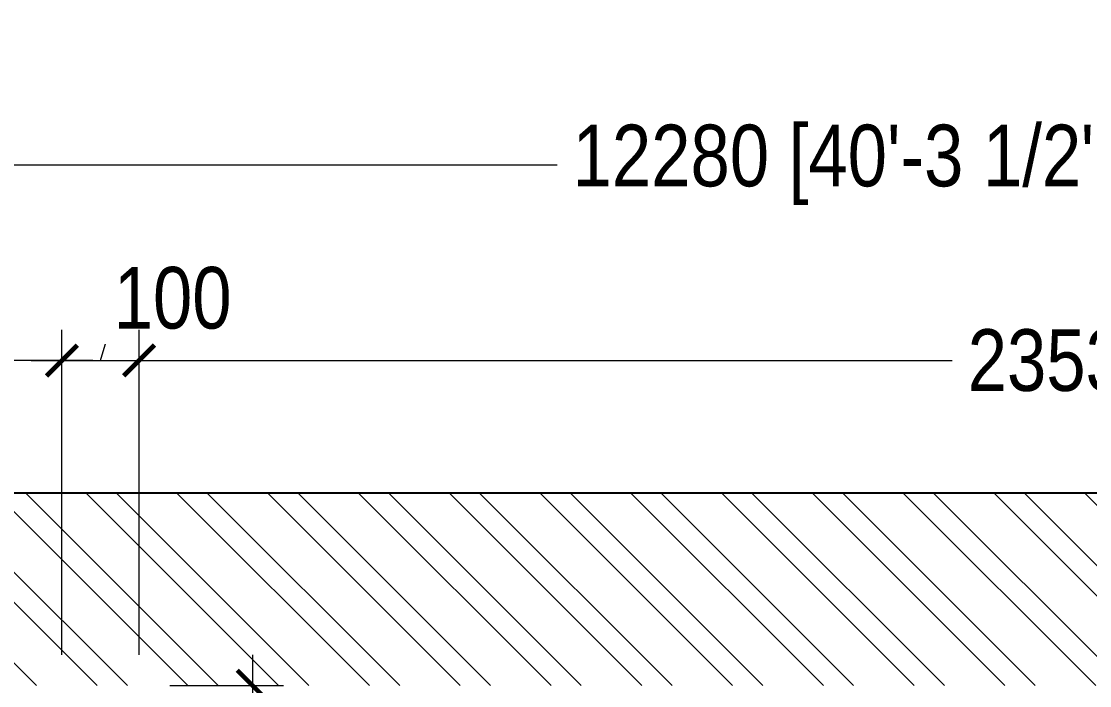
# Model space of a CAD drawing. Extents: x 8916 to 22657, y -1037022 to -1027677.
# Drawn here: x 14592 to 15977, y -1028539 to -1027677 of the extents above; entities that cross this region are included whole.
import ezdxf
from ezdxf.lldxf.tags import DXFTag

# ---------------------------------------------------------------- set-up
doc = ezdxf.new("R2010")
doc.units = 0
doc.header["$LTSCALE"] = 40
doc.header["$MEASUREMENT"] = 0
doc.header["$PDMODE"] = 3
doc.layers.add('dimensions', color=149, linetype='Continuous', lineweight=5)
doc.layers.add('LENS_HATCH_WALL', color=251, linetype='Continuous', lineweight=5)
doc.layers.add('wall', color=5, linetype='Continuous')
doc.styles.get("Standard").update_dxf_attribs({"font": 'ARIALN.TTF'})
tags = doc.linetypes.add('DASHED2', pattern=[0.375, 0.25, -0.125]).pattern_tags.tags
tags[6:7] = [DXFTag(74, 4), DXFTag(75, 0), DXFTag(340, '0'), DXFTag(46, 1.0), DXFTag(50, 0.0), DXFTag(44, 0.0), DXFTag(45, 0.0)]
tags[4:5] = [DXFTag(74, 4), DXFTag(75, 0), DXFTag(340, '0'), DXFTag(46, 1.0), DXFTag(50, 0.0), DXFTag(44, 0.0), DXFTag(45, 0.0)]
doc.dimstyles.new('Working', dxfattribs={"dimscale": 0.8, "dimtxt": 100, "dimasz": 50, "dimexe": 50, "dimexo": 50, "dimgap": 0, "dimtad": 0, "dimdec": 0, "dimzin": 0, "dimdsep": 46, "dimtxsty": 'Standard', "dimblk": 'ARCHTICK', "dimcen": 0, "dimdle": 50, "dimclrd": 250, "dimclre": 8, "dimclrt": 7, "dimadec": 0, "dimazin": 0, "dimtfac": 1, "dimtdec": 0, "dimtofl": 0, "dimtmove": 1, "dimatfit": 3, "dimfxl": 3, "dimtolj": 1, "dimlwd": 5, "dimlwe": 0, "dimarcsym": 0})

# ---------------------------------------------------------------- blocks, each defined once
blk = doc.blocks.new('sfeqwef')
at = {"layer": 'LENS_HATCH_WALL', "ltscale": 12}
h = blk.add_hatch(dxfattribs=at)
h.set_pattern_fill('ANSI32', color=256, scale=222, style=0)
h.set_pattern_definition([(44.99999999999999, (-26297894.81729468, 1620009.821466953), (-58.86663953378008, 58.86663953378008), []), (44.99999999999999, (-26297855.57286839, 1620009.821466953), (-58.86663953378008, 58.86663953378008), [])])
h.paths.add_polyline_path([(0, -12780), (0, -11249), (-250, -11249), (-250, -12530), (-8233, -12530.00000000001), (-8233, -12780.00000000002)])
h.paths.add_polyline_path([(-453, -11018), (-453, -10867.99999999999), (-1823, -10867.99999999999), (-1823, -11089.99999999999), (-1673, -11089.99999999999), (-1673, -11018)])
h.paths.add_polyline_path([(-1673, -11771), (-1673, -11089.99999999999), (-1823, -11089.99999999999), (-1823, -11771)])
h.paths.add_polyline_path([(0, -10609), (0, -8548), (-250, -8548), (-250, -10609)])
h.paths.add_polyline_path([(0, -8321.999999999998), (0, -469), (-250, -469), (-250, -6707), (-250, -8321.999999999998)])
h.paths.add_polyline_path([(-471, -250), (-471, 0), (-4033, 0), (-4033, -250.0000000000073)])
h.paths.add_polyline_path([(-4683, -250.0000000000073), (-4683, -7.276e-12), (-7574, -7.276e-12), (-7574, -250.0000000000073)])
h.paths.add_polyline_path([(-8083, -2517), (-8083, -469), (-8233, -469), (-8233, -2517)])
at = {"layer": 'wall', "color": 1}
blk.add_line((0, 0), (0, -12780), dxfattribs=at)
blk = doc.blocks.new('_ArchTick')
at = {"const_width": 0.15}
blk.add_lwpolyline([(-0.5, -0.5), (0.5, 0.5)], dxfattribs=at)
blk = doc.blocks.new('*D36')
at = {"layer": 'Defpoints', "color": 0, "ltscale": 50, "transparency": 16777216}
for p in [(14644.38785767823, -1028116.991290014), (12244.38785767823, -1028538.72895679), (14644.38785767823, -1028538.72895679)]:
    blk.add_point(p, dxfattribs=at)
at = {"layer": 'dimensions', "color": 8, "linetype": 'DASHED2', "lineweight": 0, "ltscale": 50, "transparency": 16777216}
for p, q in [((12244.38785767823, -1028498.72895679), (12244.38785767823, -1028076.991290014)), ((14644.38785767823, -1028498.72895679), (14644.38785767823, -1028076.991290014))]:
    blk.add_line(p, q, dxfattribs=at)
at = {"layer": 'dimensions', "color": 250, "linetype": 'DASHED2', "lineweight": 5, "ltscale": 50, "transparency": 16777216}
for p, q in [((12204.38785767823, -1028116.991290014), (13345.99768032489, -1028116.991290014)), ((14684.38785767823, -1028116.991290014), (13542.77803503157, -1028116.991290014))]:
    blk.add_line(p, q, dxfattribs=at)
at = {"layer": 'dimensions', "color": 250, "lineweight": 5, "ltscale": 50, "transparency": 16777216, "xscale": 40, "yscale": 40, "zscale": 40, "rotation": 180}
blk.add_blockref('_ArchTick', (12244.38785767823, -1028116.991290014), dxfattribs=at)
at = {"layer": 'dimensions', "color": 250, "lineweight": 5, "ltscale": 50, "transparency": 16777216, "xscale": 40, "yscale": 40, "zscale": 40}
blk.add_blockref('_ArchTick', (14644.38785767823, -1028116.991290014), dxfattribs=at)
at = {"layer": 'dimensions', "color": 7, "ltscale": 50, "transparency": 16777216, "insert": (13444.38785767823, -1028116.991290014), "char_height": 80, "attachment_point": 5, "bg_fill": 3, "box_fill_scale": 1.25, "bg_fill_color": 9, "bg_fill_true_color": 13158600, "bg_fill_transparency": 0}
blk.add_mtext('\\A1;2400', dxfattribs=at)
blk = doc.blocks.new('*D37')
at = {"layer": 'Defpoints', "color": 0, "ltscale": 50, "transparency": 16777216}
for p in [(14744.38785767823, -1028116.991290014), (14644.38785767823, -1028538.72895679), (14744.38785767823, -1028538.72895679)]:
    blk.add_point(p, dxfattribs=at)
at = {"layer": 'dimensions', "color": 250, "linetype": 'DASHED2', "lineweight": 5, "ltscale": 50, "transparency": 16777216}
for p, q in [((14694.38785767823, -1028116.991290014), (14718.64160938355, -1028036.145450996)), ((14604.38785767823, -1028116.991290014), (14784.38785767823, -1028116.991290014))]:
    blk.add_line(p, q, dxfattribs=at)
at = {"layer": 'dimensions', "color": 8, "linetype": 'DASHED2', "lineweight": 0, "ltscale": 50, "transparency": 16777216}
for p, q in [((14644.38785767823, -1028498.72895679), (14644.38785767823, -1028076.991290014)), ((14744.38785767823, -1028498.72895679), (14744.38785767823, -1028076.991290014))]:
    blk.add_line(p, q, dxfattribs=at)
at = {"layer": 'dimensions', "color": 250, "lineweight": 5, "ltscale": 50, "transparency": 16777216, "xscale": 40, "yscale": 40, "zscale": 40, "rotation": 180}
blk.add_blockref('_ArchTick', (14644.38785767823, -1028116.991290014), dxfattribs=at)
at = {"layer": 'dimensions', "color": 7, "ltscale": 50, "transparency": 16777216, "insert": (14787.91855344903, -1028036.145450996), "char_height": 80, "attachment_point": 5, "bg_fill": 3, "box_fill_scale": 1.25, "bg_fill_color": 9, "bg_fill_true_color": 13158600, "bg_fill_transparency": 0}
blk.add_mtext('\\A1;100', dxfattribs=at)
at = {"layer": 'dimensions', "color": 250, "lineweight": 5, "ltscale": 50, "transparency": 16777216, "xscale": 40, "yscale": 40, "zscale": 40}
blk.add_blockref('_ArchTick', (14744.38785767823, -1028116.991290014), dxfattribs=at)
blk = doc.blocks.new('*D38')
at = {"layer": 'Defpoints', "color": 0, "ltscale": 50, "transparency": 16777216}
for p in [(17097.38785767823, -1028116.991290014), (14744.38785767823, -1028538.72895679), (17097.38785767823, -1028538.72895679)]:
    blk.add_point(p, dxfattribs=at)
at = {"layer": 'dimensions', "color": 8, "linetype": 'DASHED2', "lineweight": 0, "ltscale": 50, "transparency": 16777216}
for p, q in [((14744.38785767823, -1028498.72895679), (14744.38785767823, -1028076.991290014)), ((17097.38785767823, -1028498.72895679), (17097.38785767823, -1028076.991290014))]:
    blk.add_line(p, q, dxfattribs=at)
at = {"layer": 'dimensions', "color": 250, "linetype": 'DASHED2', "lineweight": 5, "ltscale": 50, "transparency": 16777216}
for p, q in [((14704.38785767823, -1028116.991290014), (15822.41582493607, -1028116.991290014)), ((17137.38785767823, -1028116.991290014), (16019.35989042038, -1028116.991290014))]:
    blk.add_line(p, q, dxfattribs=at)
at = {"layer": 'dimensions', "color": 250, "lineweight": 5, "ltscale": 50, "transparency": 16777216, "xscale": 40, "yscale": 40, "zscale": 40, "rotation": 180}
blk.add_blockref('_ArchTick', (14744.38785767823, -1028116.991290014), dxfattribs=at)
at = {"layer": 'dimensions', "color": 250, "lineweight": 5, "ltscale": 50, "transparency": 16777216, "xscale": 40, "yscale": 40, "zscale": 40}
blk.add_blockref('_ArchTick', (17097.38785767823, -1028116.991290014), dxfattribs=at)
at = {"layer": 'dimensions', "color": 7, "ltscale": 50, "transparency": 16777216, "insert": (15920.88785767823, -1028116.991290014), "char_height": 80, "attachment_point": 5, "bg_fill": 3, "box_fill_scale": 1.25, "bg_fill_color": 9, "bg_fill_true_color": 13158600, "bg_fill_transparency": 0}
blk.add_mtext('\\A1;2353', dxfattribs=at)
blk = doc.blocks.new('*D82')
at = {"layer": 'Defpoints', "color": 0, "ltscale": 50, "transparency": 16777216}
for p in [(14744.38785767824, -1028538.728956791), (14891.666712434, -1028538.728956791), (14744.38785767823, -1030011.728956791)]:
    blk.add_point(p, dxfattribs=at)
at = {"layer": 'dimensions', "color": 250, "linetype": 'DASHED2', "lineweight": 5, "ltscale": 50, "transparency": 16777216}
for p, q in [((14891.666712434, -1028498.728956791), (14891.666712434, -1029180.385846286)), ((14891.666712434, -1030051.728956791), (14891.666712434, -1029370.072067296))]:
    blk.add_line(p, q, dxfattribs=at)
at = {"layer": 'dimensions', "color": 8, "linetype": 'DASHED2', "lineweight": 0, "ltscale": 50, "transparency": 16777216}
for p, q in [((14784.38785767824, -1028538.728956791), (14931.666712434, -1028538.728956791)), ((14784.38785767823, -1030011.728956791), (14931.666712434, -1030011.728956791))]:
    blk.add_line(p, q, dxfattribs=at)
at = {"layer": 'dimensions', "color": 250, "lineweight": 5, "ltscale": 50, "transparency": 16777216, "xscale": 40, "yscale": 40, "zscale": 40}
for p, rotation in [((14891.666712434, -1028538.728956791), 90), ((14891.666712434, -1030011.728956791), 270)]:
    blk.add_blockref('_ArchTick', p, dxfattribs=dict(at, rotation=rotation))
at = {"layer": 'dimensions', "color": 7, "ltscale": 50, "transparency": 16777216, "insert": (14891.6667124337, -1029275.228956791), "char_height": 80, "attachment_point": 5, "rotation": 90, "bg_fill": 3, "box_fill_scale": 1.25, "bg_fill_color": 9, "bg_fill_true_color": 13158600, "bg_fill_transparency": 0}
blk.add_mtext('\\A1;1473', dxfattribs=at)
blk = doc.blocks.new('*D122')
at = {"layer": 'Defpoints', "color": 0, "ltscale": 50, "transparency": 16777216}
for p in [(9525.38785767823, -1027863.111514176), (21805.38785767823, -1028538.72895679), (9525.38785767823, -1028759.72895679)]:
    blk.add_point(p, dxfattribs=at)
at = {"layer": 'dimensions', "color": 8, "linetype": 'DASHED2', "lineweight": 0, "ltscale": 50, "transparency": 16777216}
for p, q in [((9525.38785767823, -1028263.111514176), (9525.38785767823, -1027823.111514176)), ((21805.38785767823, -1028263.111514176), (21805.38785767823, -1027823.111514176))]:
    blk.add_line(p, q, dxfattribs=at)
at = {"layer": 'dimensions', "color": 250, "linetype": 'DASHED2', "lineweight": 5, "ltscale": 50, "transparency": 16777216}
for p, q in [((9485.387857678232, -1027863.111514176), (15314.31009505886, -1027863.111514176)), ((21845.38785767823, -1027863.111514176), (16016.4656202976, -1027863.111514176))]:
    blk.add_line(p, q, dxfattribs=at)
at = {"layer": 'dimensions', "color": 250, "lineweight": 5, "ltscale": 50, "transparency": 16777216, "xscale": 40, "yscale": 40, "zscale": 40, "rotation": 180}
blk.add_blockref('_ArchTick', (9525.38785767823, -1027863.111514176), dxfattribs=at)
at = {"layer": 'dimensions', "color": 250, "lineweight": 5, "ltscale": 50, "transparency": 16777216, "xscale": 40, "yscale": 40, "zscale": 40}
blk.add_blockref('_ArchTick', (21805.38785767823, -1027863.111514176), dxfattribs=at)
at = {"layer": 'dimensions', "color": 7, "ltscale": 50, "transparency": 16777216, "insert": (15665.38785767823, -1027863.111514176), "char_height": 80, "attachment_point": 5, "bg_fill": 3, "box_fill_scale": 1.25, "bg_fill_color": 9, "bg_fill_true_color": 13158600, "bg_fill_transparency": 0}
blk.add_mtext('\\A1;12280 [40\'-3 1/2"]', dxfattribs=at)

msp = doc.modelspace()

# ---------------------------------------------------------------- block references
at = {"rotation": 90}
msp.add_blockref('sfeqwef', (9275.38785767823, -1028288.728956791), dxfattribs=at)

# ---------------------------------------------------------------- next in the draw order: dimensions: what is measured, and where the dimension line sits
at = {"layer": 'dimensions', "ltscale": 50}
dim = msp.add_linear_dim(base=(14644.38785767823, -1028116.991290014), p1=(12244.38785767823, -1028538.72895679), p2=(14644.38785767823, -1028538.72895679), dimstyle='Working', override={"dimfxl": 500, "dimfxlon": 1, "dimtfill": 1, "dimarcsym": 1}, dxfattribs=at)
dim.commit()
dim.dimension.update_dxf_attribs({"geometry": '*D36', "text_midpoint": (13444.38785767823, -1028116.991290014)})

# ---------------------------------------------------------------- next in the draw order: dimensions: what is measured, and where the dimension line sits
dim = msp.add_linear_dim(base=(14744.38785767823, -1028116.991290014), p1=(14644.38785767823, -1028538.72895679), p2=(14744.38785767823, -1028538.72895679), dimstyle='Working', override={"dimfxl": 500, "dimfxlon": 1, "dimtfill": 1, "dimarcsym": 1}, dxfattribs=at)
dim.commit()
dim.dimension.update_dxf_attribs({"geometry": '*D37', "text_midpoint": (14718.64160938355, -1028036.145450996)})

# ---------------------------------------------------------------- next in the draw order: dimensions: what is measured, and where the dimension line sits
dim = msp.add_linear_dim(base=(17097.38785767823, -1028116.991290014), p1=(14744.38785767823, -1028538.72895679), p2=(17097.38785767823, -1028538.72895679), dimstyle='Working', override={"dimfxl": 500, "dimfxlon": 1, "dimtfill": 1, "dimarcsym": 1}, dxfattribs=at)
dim.commit()
dim.dimension.update_dxf_attribs({"geometry": '*D38', "text_midpoint": (15920.88785767823, -1028116.991290014)})

# ---------------------------------------------------------------- next in the draw order: dimensions: what is measured, and where the dimension line sits
dim = msp.add_linear_dim(base=(14891.666712434, -1028538.728956791), p1=(14744.38785767823, -1030011.72895679), p2=(14744.38785767823, -1028538.72895679), angle=90, dimstyle='Working', override={"dimfxl": 500, "dimfxlon": 1, "dimtfill": 1, "dimarcsym": 1}, dxfattribs=at)
dim.commit()
dim.dimension.update_dxf_attribs({"geometry": '*D82', "text_midpoint": (14891.6667124337, -1029275.228956791)})

# ---------------------------------------------------------------- next in the draw order: dimensions: what is measured, and where the dimension line sits
dim = msp.add_linear_dim(base=(9525.38785767823, -1027863.111514176), p1=(21805.38785767823, -1028538.72895679), p2=(9525.38785767823, -1028759.72895679), dimstyle='Working', override={"dimfxl": 500, "dimfxlon": 1, "dimtfill": 1, "dimarcsym": 1}, dxfattribs=at)
dim.commit()
dim.dimension.update_dxf_attribs({"geometry": '*D122', "text_midpoint": (15665.38785767823, -1027863.111514176)})

doc.saveas('drawing.dxf')
